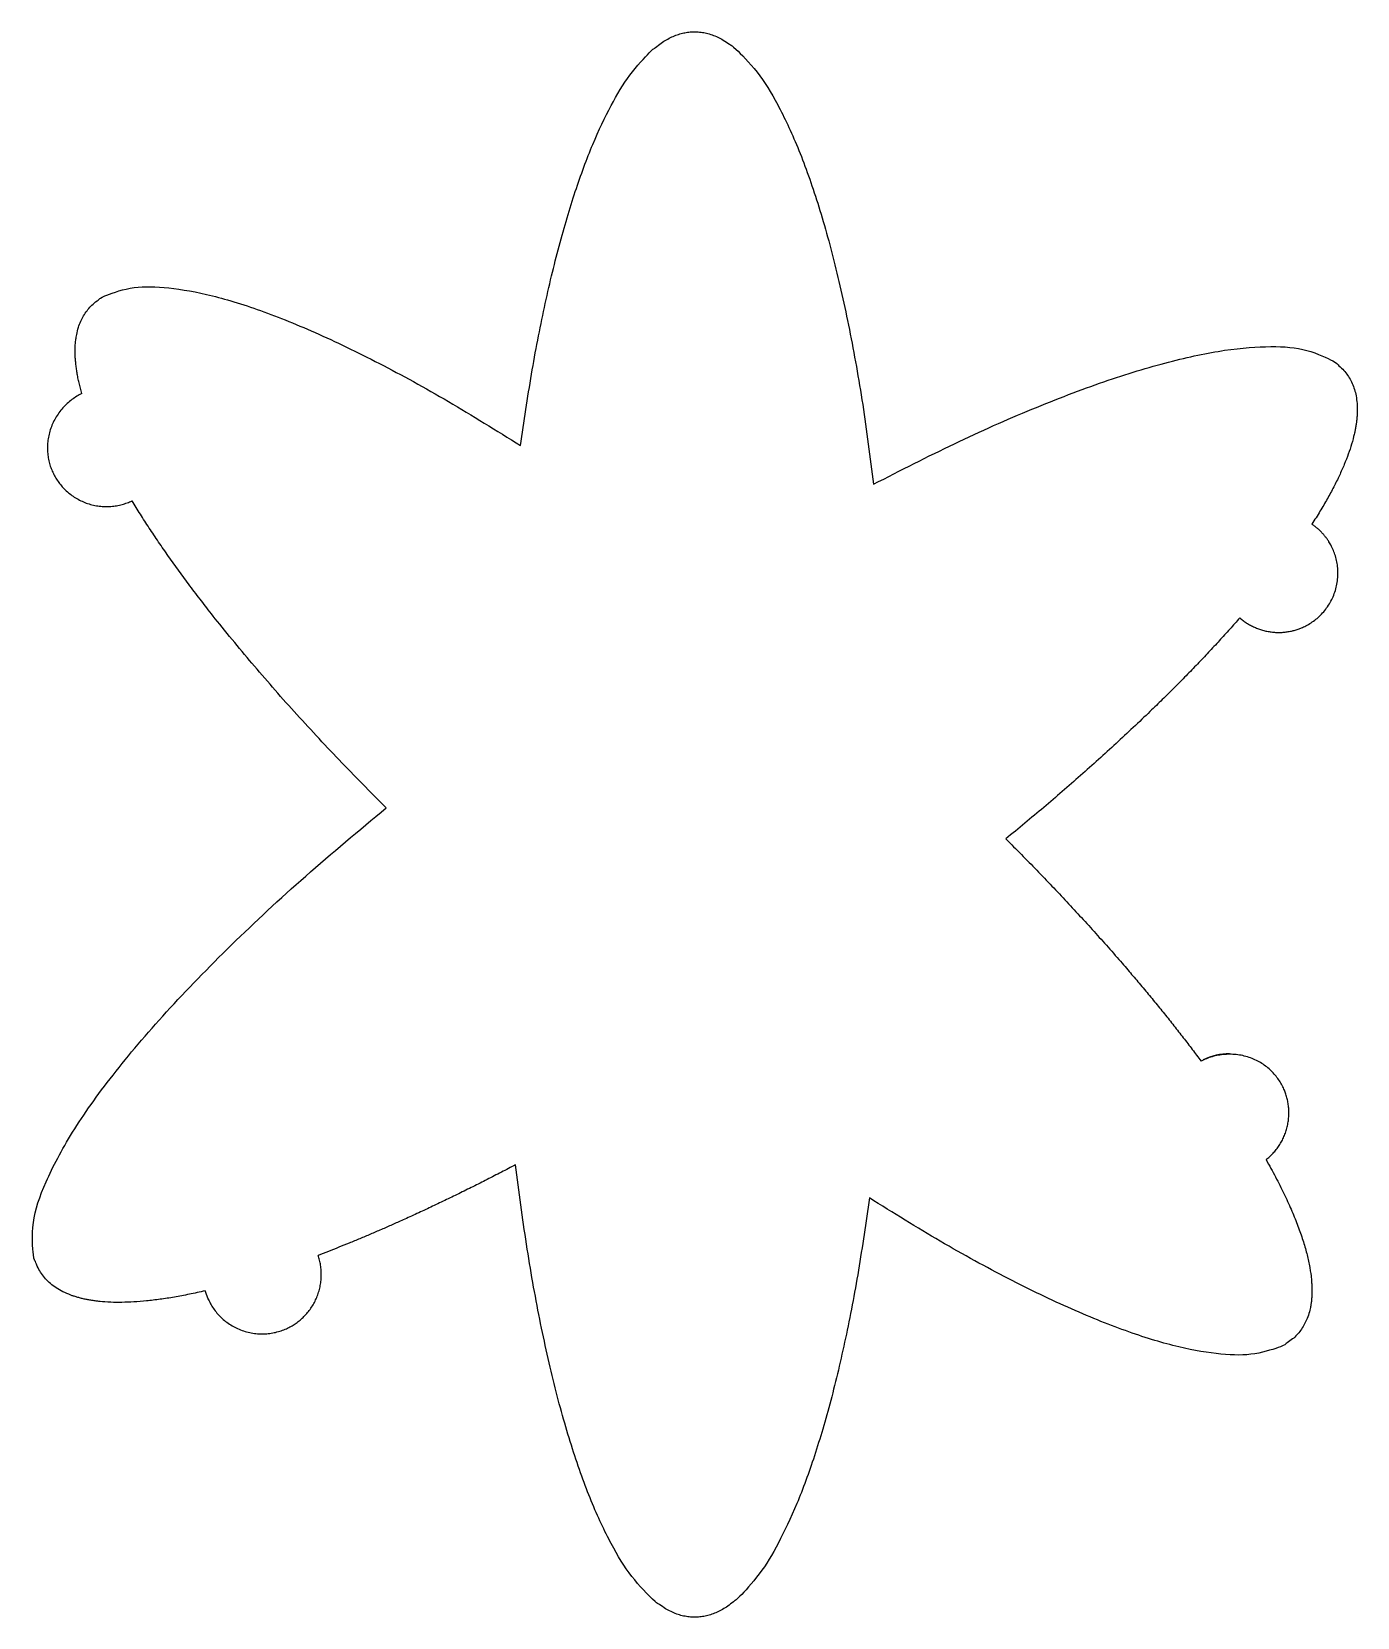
# Model space of a CAD drawing. Header units: inches. Extents: x -2.44 to 2.45, y -2.94 to 2.92.
import ezdxf

# ---------------------------------------------------------------- set-up
doc = ezdxf.new("R2010")
doc.units = ezdxf.units.IN
doc.header["$MEASUREMENT"] = 0
doc.layers.add('Default', color=18, linetype='Continuous', true_color=0x000000)

msp = doc.modelspace()

# ---------------------------------------------------------------- linework, layer by layer
at = {"layer": 'Default'}
msp.add_arc((1.9781, -1.0736), 0.2187, 90, 116.56505, dxfattribs=at)
for points, weights, knots in [([(-0.64, 1.3897), (-0.4322, 2.9174), (0.0026, 2.9174), (0.4649, 2.9174), (0.6633, 1.2473)], [0.871388659331, 0.802446496397, 1, 0.792546900273, 0.878967375091], [5.223699, 5.223699, 5.223699, 6.283185, 6.283185, 7.395763, 7.395763, 7.395763]), ([(-2.26, 1.5821), (-2.3201, 1.7945), (-2.2352, 1.8948), (-1.9523, 2.2291), (-0.64, 1.3897)], [0.894224027949, 0.930729014615, 1, 0.8013049415, 0.872194316755], [13.113838, 13.113838, 13.113838, 13.48534, 13.48534, 14.550949, 14.550949, 14.550949]), ([(0.6633, 1.2473), (2.1521, 2.0299), (2.414, 1.649), (2.5292, 1.4814), (2.2818, 1.0999)], [0.878967375096, 0.792546900267, 1, 0.896727687336, 0.866281714634], [11.912774, 11.912774, 11.912774, 13.025352, 13.025352, 13.579205, 13.579205, 13.579205]), ([(-2.26, 1.5821), (-2.4622, 1.4812), (-2.3644, 1.2856), (-2.2684, 1.0936), (-2.0746, 1.186)], [0.986647668519, 0.707106781187, 1, 0.710951777353, 0.992410959103], [0.2320548, 0.2320548, 0.2320548, 0.3508311, 0.3508311, 0.4680481, 0.4680481, 0.4680481]), ([(2.0155, 0.7539), (2.126, 0.6577), (2.257, 0.7232), (2.4526, 0.821), (2.3548, 1.0166), (2.3292, 1.0678), (2.2818, 1.0999)], [0.887745825822, 0.782790644698, 1, 0.707106781187, 1, 0.902209926779, 0.869719408524], [0.3825275, 0.3825275, 0.3825275, 0.4695893, 0.4695893, 0.5869866, 0.5869866, 0.6261828, 0.6261828, 0.6261828]), ([(-1.8048, -1.7301), (-2.2875, -1.8431), (-2.4088, -1.6667), (-2.71, -1.2286), (-1.1362, 0.0527)], [0.863583124812, 0.891878585565, 1, 0.768623426878, 0.90280750966], [9.303901, 9.303901, 9.303901, 9.88376, 9.88376, 11.12464, 11.12464, 11.12464]), ([(2.1125, -1.246), (2.2538, -1.1359), (2.1737, -0.9757), (2.0759, -0.7801), (1.8723, -0.8822)], [0.931494045772, 0.746716390046, 1, 0.707106781187, 0.983494339744], [0.0158763, 0.0158763, 0.0158763, 0.1189772, 0.1189772, 0.2382014, 0.2382014, 0.2382014]), ([(0.6479, -1.3873), (0.4413, -2.9351), (0.0026, -2.9351), (-0.4597, -2.9351), (-0.6582, -1.2649)], [0.872385695415, 0.801037419799, 1, 0.792546900267, 0.878967375096], [2.07455, 2.07455, 2.07455, 3.141593, 3.141593, 4.254171, 4.254171, 4.254171]), ([(2.1125, -1.246), (2.3777, -1.7141), (2.2325, -1.8856), (1.9512, -2.2181), (0.6479, -1.3873)], [0.861243678061, 0.887112540239, 1, 0.80217803972, 0.871576523311], [9.330982, 9.330982, 9.330982, 9.936402, 9.936402, 10.997328, 10.997328, 10.997328]), ([(-1.8048, -1.7301), (-1.7992, -1.7499), (-1.79, -1.7683), (-1.6922, -1.9639), (-1.4966, -1.8661), (-1.3252, -1.7804), (-1.3876, -1.5992)], [0.934605160068, 0.962501804193, 1, 0.707106781187, 1, 0.733664780679, 0.951700277336], [0.3371619, 0.3371619, 0.3371619, 0.352192, 0.352192, 0.4695893, 0.4695893, 0.5763416, 0.5763416, 0.5763416])]:
    msp.add_rational_spline(points, weights, degree=2, knots=knots, dxfattribs=at)
for points, weights in [([(-1.1362, 0.0527), (-1.769, 0.682), (-2.0746, 1.186)], [0.903290163678, 0.838627628795, 0.858032538545]), ([(2.0155, 0.7539), (1.6772, 0.3671), (1.1518, -0.0618)], [0.853577047268, 0.852485467731, 0.901762162373]), ([(1.1518, -0.0618), (1.5853, -0.495), (1.8723, -0.8822)], [0.901285944993, 0.856729135284, 0.853764679398]), ([(-0.6582, -1.2649), (-1.0515, -1.4717), (-1.3876, -1.5992)], [0.878967375092, 0.854353787309, 0.853578598561])]:
    msp.add_rational_spline(points, weights, degree=2, dxfattribs=at)

doc.saveas('drawing.dxf')
